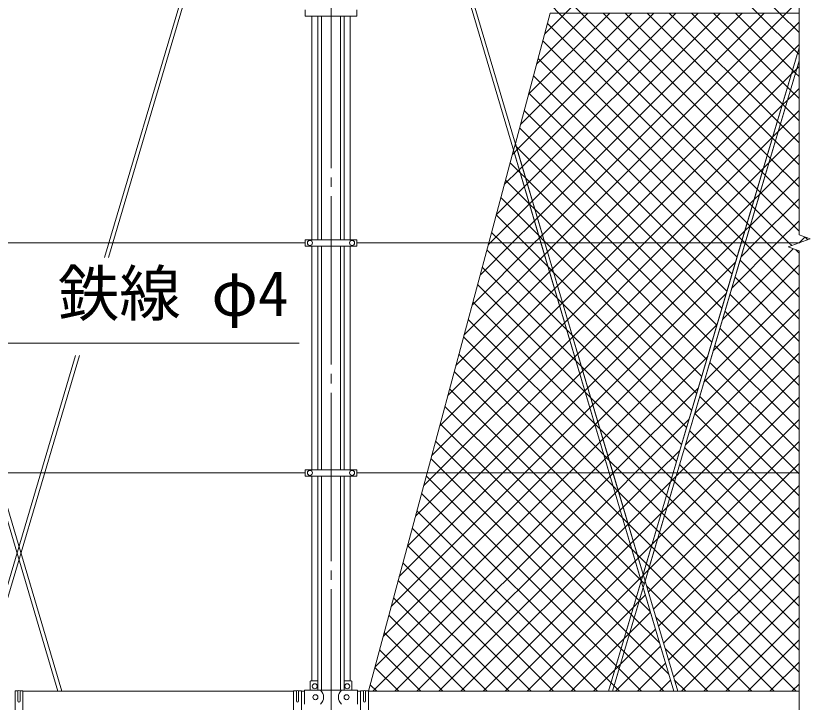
# Model space of a CAD drawing. Units: millimetres, scale not verified. Extents: x -12600 to 12600, y -8910 to 8910.
# Drawn here: x -9867 to -7322, y 289 to 2489 of the extents above; entities that cross this region are included whole.
import ezdxf
from ezdxf.enums import TextEntityAlignment as Align

# ---------------------------------------------------------------- set-up
doc = ezdxf.new("R2010")
doc.units = ezdxf.units.MM
doc.header["$LTSCALE"] = 30
doc.linetypes.add('LONG_CHAIN', pattern=[21, 18, -1, 1, -1])
for name, color, linetype, lineweight in [('0-3_D-STR1', 1, 'Continuous', 9), ('0-6_D-BMK', 2, 'LONG_CHAIN', 9), ('0-7_D-STR3', 3, 'Continuous', 9), ('0-8_D-STR2', 7, 'Continuous', 9), ('0-9_D-STR-DIM', 7, 'Continuous', 9), ('0-B_D-STR-TXT', 7, 'Continuous', 9)]:
    doc.layers.add(name, color=color, linetype=linetype, lineweight=lineweight)
doc.styles.add('ＭＳ ゴシック', font='')
doc.styles.get('ＭＳ ゴシック').set_extended_font_data('MS Gothic')

msp = doc.modelspace()

# ---------------------------------------------------------------- linework, layer by layer
at = {"layer": '0-3_D-STR1'}
for p, q in [((-8887.98, 1771.4), (-8887.98, 2487.8)), ((-8827.48, 1771.4), (-8827.48, 2487.8)), ((-8887.98, 1034.4), (-8887.98, 1750.8)), ((-8827.48, 1034.4), (-8827.48, 1750.8)), ((-8887.98, 327.7), (-8887.98, 1013.8)), ((-8827.48, 327.7), (-8827.48, 1013.8)), ((-9845.23, 324.2), (-8977.73, 324.2)), ((-8952.73, 324.2), (-8942.73, 324.2)), ((-8772.73, 324.2), (-8762.73, 324.2)), ((-8737.73, 324.2), (-7357.73, 324.2))]:
    msp.add_line(p, q, dxfattribs=at)
at = {"layer": '0-6_D-BMK'}
msp.add_line((-8857.73, 6951.1), (-8857.73, -3783.9), dxfattribs=at)
at = {"layer": '0-7_D-STR3'}
for p, q in [((-10583.87, 3198), (-9732.71, 324.2)), ((-10571.35, 3198), (-9720.2, 324.2)), ((-8610.52, 3198), (-7759.37, 324.2)), ((-8598.01, 3198), (-7746.85, 324.2)), ((-9324.74, 2588.12), (-9583.61, 1714.08)), ((-9312.23, 2588.12), (-9571.1, 1714.08)), ((-8940.23, 2508.4), (-8940.23, 2487.8)), ((-8775.23, 2508.4), (-8775.23, 2487.8)), ((-8940.23, 2487.8), (-8775.23, 2487.8)), ((-8919.23, 2487.8), (-8919.23, 1771.4)), ((-8900.23, 2487.8), (-8900.23, 1771.4)), ((-8815.23, 2487.8), (-8815.23, 1771.4)), ((-8796.23, 2487.8), (-8796.23, 1771.4)), ((-7357.73, 2386.74), (-7968.61, 324.2)), ((-7357.73, 2344.48), (-7956.1, 324.2)), ((-8940.23, 1761.1), (-10775.73, 1761.1)), ((-8940.23, 1771.4), (-8775.23, 1771.4)), ((-8940.23, 1771.4), (-8940.23, 1750.8)), ((-8775.23, 1771.4), (-8775.23, 1750.8)), ((-7357.73, 1761.1), (-8775.23, 1761.1)), ((-8940.23, 1750.8), (-8775.23, 1750.8)), ((-8919.23, 1750.8), (-8919.23, 1034.4)), ((-8900.23, 1750.8), (-8900.23, 1034.4)), ((-8815.23, 1750.8), (-8815.23, 1034.4)), ((-8796.23, 1750.8), (-8796.23, 1034.4)), ((-9676.6, 1400.13), (-9995.27, 324.2)), ((-9664.09, 1400.13), (-9982.75, 324.2)), ((-8940.23, 1024.1), (-10775.73, 1024.1)), ((-8940.23, 1034.4), (-8775.23, 1034.4)), ((-8940.23, 1034.4), (-8940.23, 1013.8)), ((-8775.23, 1034.4), (-8775.23, 1013.8)), ((-7357.73, 1024.1), (-8775.23, 1024.1)), ((-8940.23, 1013.8), (-8775.23, 1013.8)), ((-8919.23, 357.2), (-8919.23, 1013.8)), ((-8900.23, 356.52), (-8900.23, 1013.8)), ((-8815.23, 356.52), (-8815.23, 1013.8)), ((-8796.23, 357.2), (-8796.23, 1013.8)), ((-8901.73, 357.2), (-8922.73, 357.2)), ((-8813.73, 357.2), (-8792.73, 357.2)), ((-8924.73, 327.2), (-8924.73, 355.2)), ((-8899.73, 327.2), (-8899.73, 355.2)), ((-8815.73, 327.2), (-8815.73, 355.2)), ((-8790.73, 327.2), (-8790.73, 355.2)), ((-9861.23, 325.47), (-9861.23, 293.1)), ((-9845.23, 325.47), (-9854.23, 325.47)), ((-9854.23, 325.47), (-9854.23, 293.1)), ((-8968.73, 325.47), (-8968.73, 293.1)), ((-8952.73, 325.47), (-8961.73, 325.47)), ((-8961.73, 325.47), (-8961.73, 293.1)), ((-8942.73, 327.2), (-8891.53, 327.2)), ((-8942.73, 283.2), (-8942.73, 327.2)), ((-8891.53, 327.7), (-8892.53, 327.2)), ((-8891.53, 327.7), (-8823.93, 327.7)), ((-8823.93, 327.7), (-8822.93, 327.2)), ((-8823.93, 327.2), (-8772.73, 327.2)), ((-8772.73, 283.2), (-8772.73, 327.2)), ((-8762.73, 325.47), (-8753.73, 325.47)), ((-8753.73, 325.47), (-8753.73, 293.1)), ((-8746.73, 325.47), (-8746.73, 293.1))]:
    msp.add_line(p, q, dxfattribs=at)
for points in [[(-9861.23, 325.47), (-9870.23, 325.47), (-9870.23, 236.21), (-9861.23, 236.21)], [(-9854.23, 236.21), (-9845.23, 236.21), (-9845.23, 325.47)], [(-8968.73, 325.47), (-8977.73, 325.47), (-8977.73, 236.21), (-8968.73, 236.21)], [(-8961.73, 236.21), (-8952.73, 236.21), (-8952.73, 325.47)], [(-8753.73, 236.21), (-8762.73, 236.21), (-8762.73, 325.47)], [(-8746.73, 325.47), (-8737.73, 325.47), (-8737.73, 236.21), (-8746.73, 236.21)]]:
    msp.add_lwpolyline(points, dxfattribs=at)
for centre in [(-8925.23, 1761.1), (-8790.23, 1761.1), (-8925.23, 1024.1), (-8790.23, 1024.1), (-8909.73, 340.2), (-8805.73, 340.2), (-8907.73, 305.2), (-8807.73, 305.2)]:
    msp.add_circle(centre, 8, dxfattribs=at)
for centre, radius, start, end in [((-8922.73, 355.2), 2, 90, 180), ((-8901.73, 355.2), 2, 0, 90), ((-8813.73, 355.2), 2, 90, 180), ((-8792.73, 355.2), 2, 0, 90), ((-9857.73, 319.84), 6.62, 58.10921, 121.89079), ((-8965.23, 319.84), 6.62, 58.10921, 121.89079), ((-8910.12, 305.2), 28.8, 310.19176, 49.80824), ((-8805.35, 305.2), 28.8, 130.19176, 229.80824), ((-8750.23, 319.84), 6.62, 58.10921, 121.89079), ((-9857.73, 293.1), 3.5, 180, 0), ((-8965.23, 293.1), 3.5, 180, 0), ((-8750.23, 293.1), 3.5, 180, 0)]:
    msp.add_arc(centre, radius, start, end, dxfattribs=at)
at = {"layer": '0-8_D-STR2'}
for p, q in [((-8261.01, 2060.16), (-7823.07, 2498.1)), ((-8250.59, 2141.29), (-7893.78, 2498.1)), ((-8244.85, 2005.61), (-7752.36, 2498.1)), ((-8228.69, 1951.05), (-7681.65, 2498.1)), ((-8224.71, 2237.88), (-7964.49, 2498.1)), ((-8212.53, 1896.5), (-7610.94, 2498.1)), ((-8198.83, 2334.47), (-8035.2, 2498.1)), ((-8196.38, 1841.95), (-7540.22, 2498.1)), ((-8180.22, 1787.39), (-7469.51, 2498.1)), ((-7475.79, 1988.13), (-7985.76, 2498.1)), ((-7459.63, 2042.68), (-7915.05, 2498.1)), ((-7443.48, 2097.23), (-7844.34, 2498.1)), ((-7427.32, 2151.79), (-7773.63, 2498.1)), ((-7411.16, 2206.34), (-7702.92, 2498.1)), ((-7395, 2260.89), (-7632.21, 2498.1)), ((-7378.85, 2315.45), (-7561.5, 2498.1)), ((-8065.09, 1761.1), (-7357.73, 2468.46)), ((-7994.38, 1761.1), (-7357.73, 2397.75)), ((-7602.31, 1761.1), (-8193.94, 2352.72)), ((-7382.86, 2301.91), (-7365.07, 2319.69)), ((-7365.07, 2319.69), (-7357.73, 2327.04)), ((-7673.03, 1761.1), (-8208.88, 2296.95)), ((-7923.67, 1761.1), (-7382.86, 2301.91)), ((-7369.19, 2305.79), (-7378.85, 2315.45)), ((-7357.73, 2294.33), (-7369.19, 2305.79)), ((-7743.74, 1761.1), (-8223.82, 2241.18)), ((-7385.35, 2251.24), (-7395, 2260.89)), ((-7394.83, 2219.23), (-7357.73, 2256.33)), ((-7357.73, 2223.62), (-7385.35, 2251.24)), ((-7412.61, 2201.45), (-7394.83, 2219.23)), ((-7852.96, 1761.1), (-7412.61, 2201.45)), ((-7401.51, 2196.69), (-7411.16, 2206.34)), ((-7357.73, 2152.91), (-7401.51, 2196.69)), ((-7814.45, 1761.1), (-8238.76, 2185.42)), ((-7424.59, 2118.76), (-7357.73, 2185.62)), ((-7417.66, 2142.13), (-7427.32, 2151.79)), ((-7357.73, 2082.2), (-7417.66, 2142.13)), ((-7885.16, 1761.1), (-8253.71, 2129.65)), ((-7454.34, 2018.29), (-7357.73, 2114.9)), ((-7442.37, 2100.98), (-7424.59, 2118.76)), ((-7782.25, 1761.1), (-7442.37, 2100.98)), ((-7433.82, 2087.58), (-7443.48, 2097.23)), ((-7357.73, 2011.49), (-7433.82, 2087.58)), ((-8276.47, 2044.69), (-8270.66, 2050.5)), ((-8270.66, 2050.5), (-8261.01, 2060.16)), ((-7484.1, 1917.83), (-7357.73, 2044.19)), ((-7449.98, 2033.03), (-7459.63, 2042.68)), ((-7472.12, 2000.51), (-7454.34, 2018.29)), ((-7357.73, 1940.78), (-7449.98, 2033.03)), ((-8302.35, 1948.1), (-8254.5, 1995.95)), ((-8254.5, 1995.95), (-8244.85, 2005.61)), ((-7711.54, 1761.1), (-7472.12, 2000.51)), ((-7466.14, 1978.47), (-7475.79, 1988.13)), ((-8221.83, 1885.64), (-8298.54, 1962.34)), ((-7513.85, 1817.36), (-7357.73, 1973.48)), ((-7357.73, 1870.07), (-7466.14, 1978.47)), ((-8328.23, 1851.51), (-8238.35, 1941.4)), ((-8238.35, 1941.4), (-8228.69, 1951.05)), ((-7501.88, 1900.05), (-7484.1, 1917.83)), ((-8347.94, 1761.1), (-8222.19, 1886.84)), ((-8192.08, 1785.17), (-8313.48, 1906.58)), ((-8222.19, 1886.84), (-8212.53, 1896.5)), ((-8204.05, 1867.86), (-8221.83, 1885.64)), ((-7640.83, 1761.1), (-7501.88, 1900.05)), ((-7499.41, 1761.1), (-7357.73, 1902.77)), ((-8097.29, 1761.1), (-8204.05, 1867.86)), ((-8238.71, 1761.1), (-8328.42, 1850.81)), ((-8206.03, 1832.29), (-8196.38, 1841.95)), ((-8277.22, 1761.1), (-8206.03, 1832.29)), ((-7531.64, 1799.58), (-7513.85, 1817.36)), ((-7428.7, 1761.1), (-7357.73, 1832.06)), ((-8309.42, 1761.1), (-8343.37, 1795.04)), ((-8174.29, 1767.39), (-8192.08, 1785.17)), ((-8189.87, 1777.74), (-8180.22, 1787.39)), ((-7570.12, 1761.1), (-7531.64, 1799.58)), ((-8405.88, 1561.73), (-8206.51, 1761.1)), ((-8380, 1658.32), (-8277.22, 1761.1)), ((-8354.12, 1754.92), (-8347.94, 1761.1)), ((-8132.56, 1584.24), (-8309.42, 1761.1)), ((-8162.32, 1684.71), (-8238.71, 1761.1)), ((-8206.51, 1761.1), (-8189.87, 1777.74)), ((-8168, 1761.1), (-8174.29, 1767.39)), ((-7685.84, 1278.94), (-8168, 1761.1)), ((-8147.9, 1678.29), (-8065.09, 1761.1)), ((-8131.75, 1623.73), (-7994.38, 1761.1)), ((-8115.59, 1569.18), (-7923.67, 1761.1)), ((-8099.43, 1514.63), (-7852.96, 1761.1)), ((-7669.68, 1333.49), (-8097.29, 1761.1)), ((-8083.27, 1460.07), (-7782.25, 1761.1)), ((-8067.12, 1405.52), (-7711.54, 1761.1)), ((-8050.96, 1350.97), (-7640.83, 1761.1)), ((-8034.8, 1296.41), (-7570.12, 1761.1)), ((-7621.21, 1497.15), (-7885.16, 1761.1)), ((-7605.05, 1551.7), (-7814.45, 1761.1)), ((-7588.89, 1606.26), (-7743.74, 1761.1)), ((-7572.74, 1660.81), (-7673.03, 1761.1)), ((-7556.58, 1715.36), (-7602.31, 1761.1)), ((-7573.37, 1616.43), (-7428.7, 1761.1)), ((-7543.61, 1716.89), (-7499.41, 1761.1)), ((-7357.73, 1587.23), (-7530.77, 1760.26)), ((-7329.68, 1771.31), (-7337.91, 1779.53)), ((-8102.81, 1483.77), (-8358.31, 1739.27)), ((-7603.12, 1515.96), (-7376.72, 1742.36)), ((-7357.73, 1728.65), (-7368.42, 1739.34)), ((-7357.73, 1516.51), (-7546.92, 1705.71)), ((-8073.05, 1383.31), (-8373.25, 1683.51)), ((-8144.54, 1666.93), (-8162.32, 1684.71)), ((-8018.64, 1241.86), (-7561.39, 1699.11)), ((-7632.88, 1415.49), (-7357.73, 1690.64)), ((-8457.64, 1368.55), (-8157.56, 1668.63)), ((-8157.56, 1668.63), (-8147.9, 1678.29)), ((-7702, 1224.38), (-8144.54, 1666.93)), ((-7357.73, 1445.8), (-7563.08, 1651.15)), ((-8483.53, 1271.95), (-8141.4, 1614.08)), ((-8043.3, 1282.84), (-8388.19, 1627.74)), ((-8141.4, 1614.08), (-8131.75, 1623.73)), ((-7662.63, 1315.03), (-7357.73, 1619.93)), ((-8114.78, 1566.46), (-8132.56, 1584.24)), ((-8002.49, 1187.31), (-7591.15, 1598.65)), ((-7357.73, 1375.09), (-7579.24, 1596.6)), ((-8509.41, 1175.36), (-8125.24, 1559.52)), ((-8013.54, 1182.37), (-8403.14, 1571.97)), ((-8125.24, 1559.52), (-8115.59, 1569.18)), ((-7718.15, 1169.83), (-8114.78, 1566.46)), ((-7692.39, 1214.56), (-7357.73, 1549.22)), ((-7357.73, 1304.38), (-7595.4, 1542.05)), ((-8535.29, 1078.77), (-8109.09, 1504.97)), ((-7983.78, 1081.91), (-8418.08, 1516.2)), ((-8109.09, 1504.97), (-8099.43, 1514.63)), ((-8085.03, 1465.99), (-8102.81, 1483.77)), ((-7722.15, 1114.09), (-7357.73, 1478.51)), ((-7357.73, 1233.67), (-7611.55, 1487.49)), ((-8092.93, 1450.42), (-8083.27, 1460.07)), ((-7734.31, 1115.28), (-8085.03, 1465.99)), ((-8519.25, 1024.1), (-8092.93, 1450.42)), ((-7357.73, 1162.96), (-7627.71, 1432.94)), ((-8067.4, 1024.1), (-8447.97, 1404.67)), ((-8076.77, 1395.87), (-8067.12, 1405.52)), ((-7741.43, 1024.1), (-7357.73, 1407.8)), ((-8448.54, 1024.1), (-8076.77, 1395.87)), ((-8055.27, 1365.53), (-8073.05, 1383.31)), ((-7357.73, 1092.25), (-7643.87, 1378.39)), ((-8138.11, 1024.1), (-8462.91, 1348.9)), ((-8060.61, 1341.31), (-8050.96, 1350.97)), ((-7750.47, 1060.72), (-8055.27, 1365.53)), ((-8377.83, 1024.1), (-8060.61, 1341.31)), ((-7670.72, 1024.1), (-7357.73, 1337.09)), ((-7360.29, 1024.1), (-7660.03, 1323.83)), ((-8307.12, 1024.1), (-8044.46, 1286.76)), ((-8044.46, 1286.76), (-8034.8, 1296.41)), ((-8025.51, 1265.06), (-8043.3, 1282.84)), ((-7953.56, 1024.1), (-7680.42, 1297.25)), ((-7784.55, 1024.1), (-8025.51, 1265.06)), ((-7431, 1024.1), (-7676.18, 1269.28)), ((-7600.01, 1024.1), (-7357.73, 1266.38)), ((-8279.53, 1024.1), (-8492.79, 1237.36)), ((-8236.41, 1024.1), (-8028.3, 1232.21)), ((-8028.3, 1232.21), (-8018.64, 1241.86)), ((-7882.85, 1024.1), (-7710.17, 1196.78)), ((-7501.71, 1024.1), (-7692.34, 1214.73)), ((-8350.24, 1024.1), (-8507.74, 1181.6)), ((-8165.7, 1024.1), (-8012.14, 1177.65)), ((-7995.76, 1164.59), (-8013.54, 1182.37)), ((-8012.14, 1177.65), (-8002.49, 1187.31)), ((-7855.26, 1024.1), (-7995.76, 1164.59)), ((-7572.42, 1024.1), (-7708.5, 1160.17)), ((-8420.95, 1024.1), (-8522.68, 1125.83)), ((-7458.59, 1024.1), (-7357.73, 1124.96)), ((-7812.14, 1024.1), (-7739.93, 1096.31)), ((-7643.13, 1024.1), (-7724.66, 1105.62)), ((-7966, 1064.12), (-7983.78, 1081.91)), ((-7925.97, 1024.1), (-7966, 1064.12)), ((-7713.84, 1024.1), (-7740.81, 1051.07)), ((-7387.88, 1024.1), (-7357.73, 1054.24)), ((-8690.58, 499.21), (-8165.7, 1024.1)), ((-8664.7, 595.81), (-8236.41, 1024.1)), ((-8638.82, 692.4), (-8307.12, 1024.1)), ((-8612.94, 788.99), (-8377.83, 1024.1)), ((-8587.05, 885.58), (-8448.54, 1024.1)), ((-8561.17, 982.18), (-8519.25, 1024.1)), ((-7912.04, 515.19), (-8420.95, 1024.1)), ((-7895.89, 569.74), (-8350.24, 1024.1)), ((-7879.73, 624.3), (-8279.53, 1024.1)), ((-7894.52, 780.51), (-8138.11, 1024.1)), ((-7924.27, 880.97), (-8067.4, 1024.1)), ((-7963.67, 1013.99), (-7954.01, 1023.65)), ((-7954.01, 1023.65), (-7953.56, 1024.1)), ((-7937.86, 969.09), (-7882.85, 1024.1)), ((-7798.94, 897.06), (-7925.97, 1024.1)), ((-7921.7, 914.54), (-7812.14, 1024.1)), ((-7782.78, 951.62), (-7855.26, 1024.1)), ((-7840.91, 641.78), (-7458.59, 1024.1)), ((-7824.75, 587.22), (-7387.88, 1024.1)), ((-7811.41, 812.69), (-7600.01, 1024.1)), ((-7766.63, 1006.17), (-7784.55, 1024.1)), ((-7781.66, 913.16), (-7670.72, 1024.1)), ((-7751.9, 1013.63), (-7741.43, 1024.1)), ((-7357.73, 667.99), (-7713.84, 1024.1)), ((-7357.73, 738.7), (-7643.13, 1024.1)), ((-7357.73, 809.41), (-7572.42, 1024.1)), ((-7357.73, 880.12), (-7501.71, 1024.1)), ((-7357.73, 950.83), (-7431, 1024.1)), ((-7357.73, 1021.54), (-7360.29, 1024.1)), ((-8653.46, 324.2), (-7963.67, 1013.99)), ((-7944.36, 406.08), (-8552.57, 1014.29)), ((-7905.54, 859.99), (-7769.68, 995.85)), ((-7769.68, 995.85), (-7751.9, 1013.63)), ((-7756.97, 996.51), (-7766.63, 1006.17)), ((-7357.73, 597.28), (-7756.97, 996.51)), ((-7947.51, 959.44), (-7937.86, 969.09)), ((-7808.6, 532.67), (-7357.73, 983.53)), ((-8582.75, 324.2), (-7947.51, 959.44)), ((-7960.52, 351.53), (-8567.51, 958.52)), ((-7773.13, 941.96), (-7782.78, 951.62)), ((-7357.73, 526.57), (-7773.13, 941.96)), ((-8003.89, 324.2), (-8582.45, 902.76)), ((-8512.04, 324.2), (-7931.35, 904.89)), ((-7931.35, 904.89), (-7921.7, 914.54)), ((-7889.38, 805.44), (-7799.44, 895.38)), ((-7799.44, 895.38), (-7781.66, 913.16)), ((-7789.29, 887.41), (-7798.94, 897.06)), ((-7792.44, 478.12), (-7357.73, 912.82)), ((-7906.49, 863.19), (-7924.27, 880.97)), ((-7357.73, 455.85), (-7789.29, 887.41)), ((-8074.6, 324.2), (-8597.39, 846.99)), ((-8441.33, 324.2), (-7915.2, 850.33)), ((-7915.2, 850.33), (-7905.54, 859.99)), ((-7831.26, 787.96), (-7906.49, 863.19)), ((-7776.28, 423.56), (-7357.73, 842.11)), ((-8145.31, 324.2), (-8612.34, 791.22)), ((-8370.62, 324.2), (-7899.04, 795.78)), ((-7899.04, 795.78), (-7889.38, 805.44)), ((-7873.23, 750.88), (-7829.2, 794.91)), ((-7829.2, 794.91), (-7811.41, 812.69)), ((-7876.73, 762.72), (-7894.52, 780.51)), ((-7821.6, 778.3), (-7831.26, 787.96)), ((-7367.5, 324.2), (-7821.6, 778.3)), ((-7760.12, 369.01), (-7357.73, 771.4)), ((-8299.91, 324.2), (-7882.88, 741.23)), ((-7882.88, 741.23), (-7873.23, 750.88)), ((-7847.41, 733.4), (-7876.73, 762.72)), ((-8216.02, 324.2), (-8627.28, 735.45)), ((-7837.76, 723.75), (-7847.41, 733.4)), ((-7438.21, 324.2), (-7837.76, 723.75)), ((-7734.23, 324.2), (-7357.73, 700.69)), ((-8286.74, 324.2), (-8642.22, 679.69)), ((-7508.92, 324.2), (-7846.98, 662.26)), ((-8357.45, 324.2), (-8657.17, 623.92)), ((-7888.71, 593.98), (-7870.93, 611.76)), ((-7870.07, 614.64), (-7879.73, 624.3)), ((-7870.93, 611.76), (-7850.57, 632.12)), ((-7835, 579.57), (-7870.07, 614.64)), ((-7663.51, 324.2), (-7357.73, 629.98)), ((-8158.49, 324.2), (-7888.71, 593.98)), ((-8428.16, 324.2), (-8672.11, 568.15)), ((-7900.68, 511.29), (-7834.41, 577.57)), ((-7886.23, 560.09), (-7895.89, 569.74)), ((-7805.25, 479.11), (-7886.23, 560.09)), ((-7579.63, 324.2), (-7817.22, 561.79)), ((-7592.8, 324.2), (-7357.73, 559.27)), ((-8498.87, 324.2), (-8687.05, 512.38)), ((-7918.46, 493.51), (-7900.68, 511.29)), ((-7902.39, 505.54), (-7912.04, 515.19)), ((-8087.78, 324.2), (-7918.46, 493.51)), ((-7775.49, 378.64), (-7902.39, 505.54)), ((-7522.09, 324.2), (-7357.73, 488.56)), ((-7946.36, 324.2), (-7802.09, 468.46)), ((-7650.34, 324.2), (-7787.47, 461.32)), ((-8569.58, 324.2), (-8702, 456.62)), ((-7875.65, 324.2), (-7785.94, 413.91)), ((-7451.38, 324.2), (-7357.73, 417.85)), ((-8640.29, 324.2), (-8716.94, 400.85)), ((-7934.7, 396.43), (-7944.36, 406.08)), ((-7862.47, 324.2), (-7934.7, 396.43)), ((-7804.94, 324.2), (-7769.78, 359.35)), ((-7721.05, 324.2), (-7757.71, 360.86)), ((-8711, 324.2), (-8731.88, 345.08)), ((-7950.86, 341.88), (-7960.52, 351.53)), ((-7933.18, 324.2), (-7950.86, 341.88)), ((-7380.67, 324.2), (-7357.73, 347.14))]:
    msp.add_line(p, q, dxfattribs=at)
for points in [[(-8172.94, 2431.06), (-8105.91, 2498.1), (-7406.01, 3198)], [(-7357.73, 2435.75), (-7420.08, 2498.1), (-7999.68, 3077.7)], [(-7357.73, 2365.04), (-7362.69, 2370), (-7490.79, 2498.1), (-8014.62, 3021.93)], [(-7357.73, 1799.36), (-7482.29, 1923.92), (-7491.95, 1933.58), (-8056.47, 2498.1), (-8134.16, 2575.79)], [(-8431.76, 1465.14), (-8173.72, 1723.18), (-8164.06, 1732.84), (-8135.8, 1761.1), (-7398.8, 2498.1), (-7357.73, 2539.17)], [(-7381.52, 1752.44), (-7390.18, 1761.1), (-7498.45, 1869.37), (-7508.11, 1879.02), (-8127.18, 2498.1), (-8149.11, 2520.02)], [(-7357.73, 1657.94), (-7460.89, 1761.1), (-7514.61, 1814.81), (-7524.26, 1824.47), (-8164.05, 2464.25)], [(-7531.6, 1761.1), (-7540.42, 1769.92), (-8178.99, 2408.49)], [(-7637.37, 1442.6), (-7955.87, 1761.1), (-8263.56, 2068.79), (-8268.65, 2073.88)], [(-7653.52, 1388.04), (-8026.58, 1761.1), (-8233.81, 1968.33), (-8251.59, 1986.11), (-8283.59, 2018.11)], [(-7358.13, 1760.95), (-7357.99, 1761.1), (-7339.11, 1779.97)], [(-8716.46, 402.62), (-8094.99, 1024.1), (-7995.98, 1123.1), (-7986.33, 1132.75), (-7620.9, 1498.18)], [(-7357.73, 385.14), (-7805.44, 832.86), (-7815.1, 842.51), (-7936.25, 963.66), (-7954.03, 981.44), (-7996.69, 1024.1), (-8433.02, 1460.43)], [(-8724.18, 324.2), (-8024.28, 1024.1), (-7979.83, 1068.55), (-7970.17, 1078.2), (-7650.66, 1397.71)], [(-7853.92, 669.2), (-7863.57, 678.85), (-7864.76, 680.04), (-8208.82, 1024.1), (-8477.85, 1293.13)], [(-8229.2, 324.2), (-7866.72, 686.67), (-7858.95, 694.45), (-7857.07, 696.33), (-7841.17, 712.23), (-7529.3, 1024.1), (-7357.73, 1195.67)], [(-7791.76, 324.2), (-7918.55, 450.98), (-7928.2, 460.64), (-8491.66, 1024.1), (-8537.62, 1070.06)], [(-8017.07, 324.2), (-7948.22, 393.05), (-7930.44, 410.83), (-7818.25, 523.01)]]:
    msp.add_lwpolyline(points, dxfattribs=at)
for points in [[(-7357.73, 2386.74), (-7357.73, 2498.1), (-8154.98, 2498.1), (-8266.95, 2080.23), (-8172.43, 1761.1), (-7543.03, 1761.1)], [(-7357.73, 2344.48), (-7357.73, 2386.74), (-7543.03, 1761.1), (-7530.52, 1761.1)], [(-7357.73, 2344.48), (-7530.52, 1761.1), (-7357.73, 1761.1), (-7322.49, 1773.92), (-7357.73, 1786.75)], [(-8172.43, 1761.1), (-8266.95, 2080.23), (-8272.89, 2058.04), (-7966.66, 1024.1), (-7954.15, 1024.1)], [(-8272.89, 2058.04), (-8352.46, 1761.1), (-8184.95, 1761.1)], [(-8184.95, 1761.1), (-8352.46, 1761.1), (-8549.94, 1024.1), (-7966.66, 1024.1)], [(-7543.03, 1761.1), (-8172.43, 1761.1), (-7954.15, 1024.1), (-7761.32, 1024.1)], [(-7357.73, 1735.45), (-7392.97, 1748.27), (-7357.73, 1761.1), (-7530.52, 1761.1), (-7748.8, 1024.1), (-7357.73, 1024.1)], [(-7863.99, 677.44), (-7966.66, 1024.1), (-8549.94, 1024.1), (-8737.48, 324.2), (-7968.61, 324.2)], [(-7954.15, 1024.1), (-7966.66, 1024.1), (-7863.99, 677.44), (-7857.73, 698.57)], [(-7761.32, 1024.1), (-7954.15, 1024.1), (-7857.73, 698.57)], [(-7748.8, 1024.1), (-7761.32, 1024.1), (-7857.73, 698.57), (-7851.47, 677.44)], [(-7357.73, 1024.1), (-7748.8, 1024.1), (-7851.47, 677.44), (-7746.85, 324.2), (-7357.73, 324.2)], [(-7851.47, 677.44), (-7857.73, 698.57), (-7863.99, 677.44), (-7857.73, 656.31)], [(-7857.73, 656.31), (-7863.99, 677.44), (-7968.61, 324.2), (-7956.1, 324.2)], [(-7857.73, 656.31), (-7956.1, 324.2), (-7759.37, 324.2)]]:
    msp.add_lwpolyline(points, close=True, dxfattribs=at)
at = {"layer": '0-9_D-STR-DIM'}
for p, q in [((-7357.73, 4695.45), (-7357.73, 1786.75)), ((-7322.49, 1773.92), (-7357.73, 1786.75)), ((-7392.97, 1748.27), (-7322.49, 1773.92)), ((-7357.73, 1735.45), (-7392.97, 1748.27)), ((-7357.73, 1735.45), (-7357.73, -1173.25))]:
    msp.add_line(p, q, dxfattribs=at)
at = {"layer": '0-B_D-STR-TXT'}
msp.add_lwpolyline([(-8960.06, 1439.48), (-9894.05, 1439.48), (-9995.39, 1759.19)], dxfattribs=at)

# ---------------------------------------------------------------- texts
at = {"layer": '0-B_D-STR-TXT', "style": 'ＭＳ ゴシック'}
msp.add_text('鉄線 φ4', height=144.3, dxfattribs=at).set_placement((-9732.9, 1484.08), align=Align.BOTTOM_LEFT)

doc.saveas('drawing.dxf')
